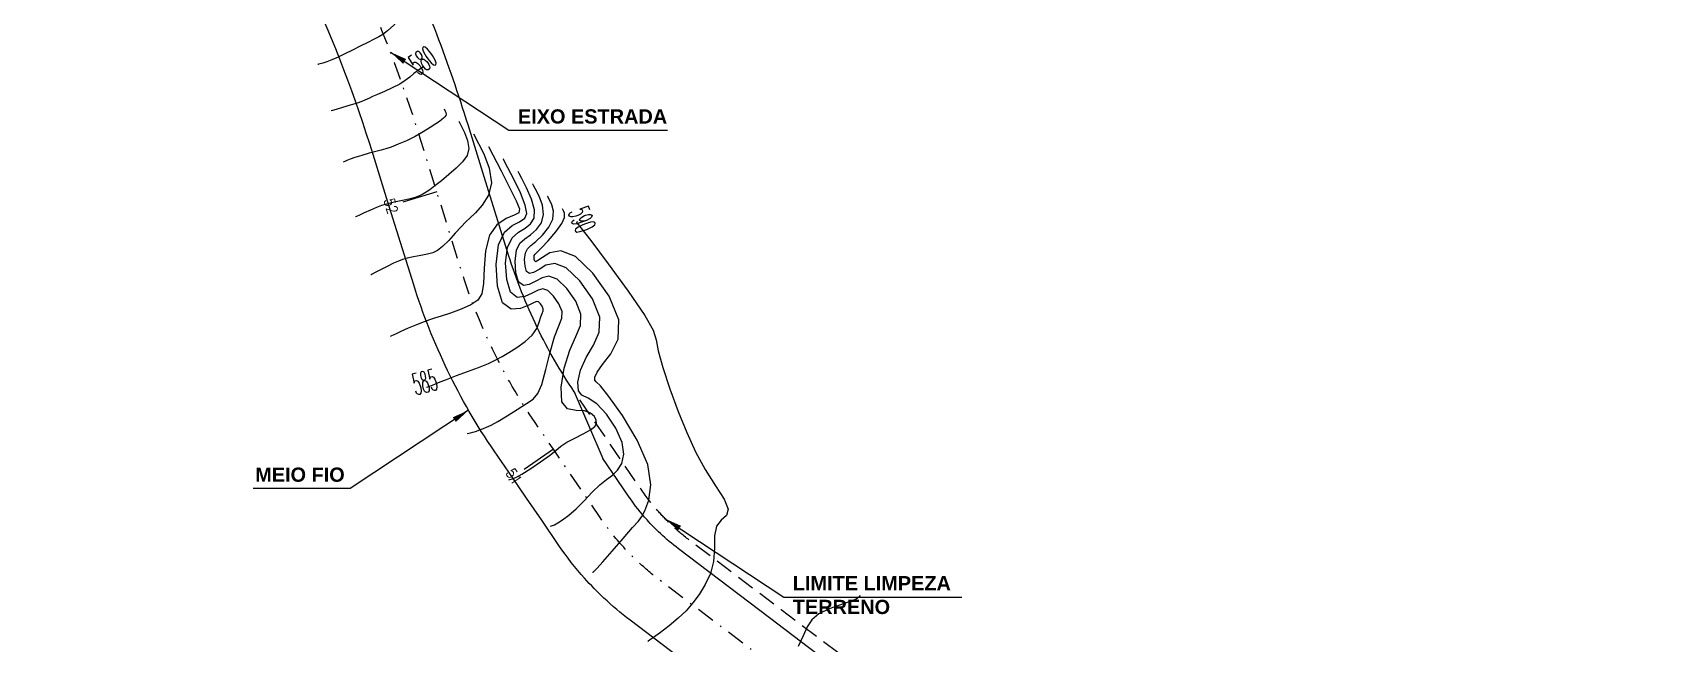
# Model space of a CAD drawing. Header units: millimetres. Extents: x 276147 to 291056, y 9594849 to 9609891.
# Drawn here: x 281920.7 to 282034.8, y 9595973.4 to 9596016.3 of the extents above; entities that cross this region are included whole.
import ezdxf
from ezdxf.enums import TextEntityAlignment as Align

# ---------------------------------------------------------------- set-up
doc = ezdxf.new("R2010")
doc.units = ezdxf.units.MM
doc.header["$LTSCALE"] = 10
for name, pattern in [('CONTINUO', [0]), ('DASHDOTX2', [50.8, 25.4, -12.7, 0, -12.7]), ('HIDDEN', [0.375, 0.25, -0.125])]:
    doc.linetypes.add(name, pattern=pattern)
for name, color, linetype in [('CURVAS', 7, 'CONTINUO'), ('Curvas mestras', 30, 'Continuous'), ('Curvas simples', 9, 'Continuous'), ('Curvas texto', 2, 'Continuous'), ('TG', 7, 'CONTINUO'), ('Top_malha_coord', 8, 'Continuous')]:
    doc.layers.add(name, color=color, linetype=linetype)
doc.styles.add('r80', font='romans.shx')
doc.styles.add('ROMAND', font='romand', dxfattribs={"height": 0.2})
doc.styles.add('SIMPLEX', font='simplex', dxfattribs={"height": 0.2})
doc.styles.add('T7', font='arial.ttf')
doc.dimstyles.new('cadnorma_dim1', dxfattribs={"dimscale": 0, "dimtxt": 2, "dimasz": 1.199999999999999, "dimexe": 1, "dimexo": 2.5, "dimgap": 0.6, "dimtad": 1, "dimzin": 4, "dimdsep": 46, "dimtxsty": 'r80', "dimblk": 'ARCHTICK', "dimblk1": 'ARCHTICK', "dimblk2": 'ARCHTICK', "dimcen": -1, "dimdle": 1, "dimclrd": 1, "dimclre": 1, "dimclrt": 2, "dimaunit": 1, "dimazin": 0, "dimtfac": 1, "dimtix": 1, "dimtmove": 2, "dimatfit": 0, "dimfxl": 1, "dimarcsym": 0})

# ---------------------------------------------------------------- blocks, each defined once
blk = doc.blocks.new('_ArchTick')
at = {"color": 0, "linetype": 'ByBlock', "const_width": 0.15}
blk.add_lwpolyline([(-0.5, -0.5), (0.5, 0.5)], dxfattribs=at)

msp = doc.modelspace()

# ---------------------------------------------------------------- linework, layer by layer
at = {"color": 8, "linetype": 'HIDDEN', "ltscale": 0.5, "extrusion": (-0.07100871312607167, -0.002425046121377699, 0.9974727474028996), "elevation": -43121.59382765113, "flags": 128}
msp.add_lwpolyline([(-9580321.039475452, 607785.0366046139), (-9580331.999970987, 607784.514610997), (-9580340.357908312, 607784.116564107), (-9580344.366013126, 607784.009914072), (-9580346.677813219, 607783.9825533279), (-9580351.304798456, 607784.0058711777), (-9580356.445815213, 607784.1536305237), (-9580360.298295913, 607784.3483864868, -0.0130408706893784), (-9580367.119955074, 607784.8718858662, 0.0002795205879488), (-9580370.766296044, 607785.2455200962, -0.0080552161899475), (-9580373.484480156, 607785.5668337597, 0.0025508217503307), (-9580375.264859017, 607785.7971902388, -0.0102699584749635), (-9580379.778156918, 607786.452136917, -0.0067323003345769), (-9580389.067169255, 607788.1243469772, -0.0133235393161992), (-9580395.973772552, 607789.6559117913, 0.0008242916978354), (-9580399.095960498, 607790.4306251035, -0.0100010863908776), (-9580403.28756999, 607791.5527431892, -0.0022133541783135), (-9580408.773311611, 607793.1658928258, -0.0118395213672042), (-9580414.339705529, 607794.9741905838, -0.0236515865359966), (-9580417.591200214, 607796.2920608538), (-9580420.158508888, 607797.329437897), (-9580422.00703248, 607798.076374157), (-9580424.042652179, 607798.8989106809), (-9580426.125876509, 607799.74068289), (-9580427.309746578, 607800.2190514077), (-9580436.21129939, 607803.8159174126), (-9580454.754683401, 607811.3087739438), (-9580473.298065392, 607818.8016345487), (-9580479.94523278, 607821.4875669172), (-9580486.329652878, 607823.715911838), (-9580492.316837812, 607825.7109256744), (-9580498.363173828, 607827.6335469439), (-9580505.47456357, 607829.7779768938), (-9580511.620561806, 607831.530946229), (-9580522.893530088, 607834.507771006), (-9580523.353249332, 607834.6226911709), (-9580525.254077217, 607835.092571289), (-9580529.173261892, 607836.0343050482), (-9580531.152555525, 607836.491537828), (-9580537.09554584, 607837.8274589079), (-9580544.252354134, 607839.3214673778), (-9580550.876318302, 607840.5484029229), (-9580556.590487419, 607841.6197208429), (-9580562.623841131, 607842.6170970979), (-9580567.809418073, 607843.4086695646), (-9580570.76307269, 607843.8227261321), (-9580573.762045642, 607844.2428111399), (-9580577.200921368, 607844.6885190768), (-9580579.782341378, 607845.0230933621), (-9580584.19602975, 607845.194708841), (-9580587.740239153, 607845.345714159), (-9580591.013894722, 607845.4851911179), (-9580600.12220449, 607845.8732627316), (-9580610.995764574, 607846.3365434379), (-9580616.944698235, 607846.5900053763), (-9580626.38808855, 607846.9923524149), (-9580630.977636062, 607847.1878959208), (-9580637.568697272, 607847.4687157396), (-9580644.613596221, 607847.7688721596), (-9580650.959508186, 607848.0392473959), (-9580658.235041952, 607848.3492302911), (-9580666.181336602, 607848.6877917631), (-9580670.95355757, 607848.8911183029), (-9580673.153383158, 607848.9694994199), (-9580680.63577736, 607848.0316571089), (-9580691.385652322, 607846.6642712222), (-9580695.675441235, 607846.1186085942), (-9580701.883973228, 607845.1309395928), (-9580707.031914854, 607844.2933476529), (-9580708.29175061, 607844.0784919029), (-9580709.690066675, 607843.7342024561), (-9580710.948300289, 607843.3481063828), (-9580711.856195949, 607843.0222531928), (-9580712.600061921, 607842.7247335747), (-9580713.388733832, 607842.377122279), (-9580717.405362736, 607840.5176454223), (-9580721.21595186, 607838.7535535741), (-9580724.125721531, 607837.4064912739), (-9580726.576784048, 607836.1788234527), (-9580728.457709195, 607835.1049360685), (-9580730.470945714, 607833.8175932644), (-9580731.49779171, 607833.101519752), (-9580732.528280003, 607832.3394000649), (-9580737.42424365, 607828.6084868062), (-9580741.639639402, 607825.3961918395), (-9580745.775108652, 607822.2448039739), (-9580746.67432269, 607821.541846134), (-9580748.522986647, 607819.9758836963), (-9580749.890258975, 607818.7026892586), (-9580751.626183942, 607816.9247502147), (-9580752.765634026, 607815.6447119386), (-9580753.536704434, 607814.720709538), (-9580755.625977363, 607812.1483104969), (-9580758.31351073, 607808.8393086838), (-9580760.487735497, 607806.1623146078), (-9580765.56458584, 607799.9114881146, -0.0265937179508877), (-9580766.67777403, 607798.6807861226, -0.0214850437270204), (-9580767.66861693, 607797.7772307913, -0.0323795589553983), (-9580769.298719259, 607796.5845644713), (-9580771.112873498, 607795.4296238248), (-9580772.708554458, 607794.4137701896), (-9580774.191609204, 607793.4696175449), (-9580776.12044591, 607792.2384367628, -0.001570387238146479), (-9580776.309677014, 607792.1184849397)], format="xyb", dxfattribs=at)
at = {"layer": 'CURVAS', "color": 2, "linetype": 'CONTINUO'}
for points, elevation in [([(281948.4654245334, 9596014.17069445), (281948.4654245334, 9596014.17069445)], 144.0002069068141), ([(281958.8897113329, 9596003.037453502), (281958.8897113329, 9596003.037453502)], 154.0002069068142), ([(281948.2246505768, 9595991.366903484), (281948.2246505768, 9595991.366903484)], 149.0002069068142)]:
    msp.add_lwpolyline(points, dxfattribs=dict(at, elevation=elevation))
at = {"layer": 'Curvas mestras', "linetype": 'CONTINUO'}
for points, elevation in [([(281948.0434629446, 9596013.878923658), (281947.7391693591, 9596013.660261998), (281947.423752095, 9596013.418167826), (281947.1331293496, 9596013.176882636), (281946.8226829659, 9596012.934838898), (281946.4276604849, 9596012.684012575), (281945.9121137877, 9596012.422391908), (281945.3553089268, 9596012.17200351), (281944.8653149741, 9596011.960883403), (281944.5229194028, 9596011.808953522), (281944.2997814313, 9596011.703671621), (281944.1402779011, 9596011.624383472), (281943.9870417562, 9596011.550954312), (281943.7757300959, 9596011.46534337), (281943.4402564483, 9596011.350032335), (281942.9491721318, 9596011.196875498), (281942.4095838281, 9596011.03521915), (281941.9632364433, 9596010.903786168), (281941.7151967805, 9596010.831012996), (281941.6238133475, 9596010.804201081), (281941.6107581918, 9596010.800371278)], 144.0002069068141), ([(281948.3291633433, 9595991.393657148), (281948.4680793238, 9595991.440370522), (281948.7309348088, 9595991.54007794), (281949.1537117198, 9595991.709087053), (281949.7235696445, 9595991.936022097), (281950.4154622845, 9595992.202586), (281951.1924743153, 9595992.490326794), (281951.9702102233, 9595992.780172423), (281952.6524051413, 9595993.052892959), (281953.1769480595, 9595993.29870408), (281953.6183359096, 9595993.545590602), (281954.0852224616, 9595993.830982598), (281954.6493033079, 9595994.183235316), (281955.2344505832, 9595994.594415676), (281955.7275793463, 9595995.04751664), (281956.0458451634, 9595995.519524386), (281956.2273667256, 9595995.963398794), (281956.3405058893, 9595996.326089658), (281956.4372317583, 9595996.573139064), (281956.503962675, 9595996.74444102), (281956.5107267796, 9595996.89847753), (281956.4391866842, 9595997.076398525), (281956.3175480756, 9595997.250027064), (281956.1856500105, 9595997.37385325), (281956.0602516589, 9595997.408551348), (281955.8657877584, 9595997.339542862), (281955.5036129452, 9595997.15843149), (281954.9207150413, 9595996.911056746), (281954.2466255695, 9595996.860191189), (281953.6565064912, 9595997.32283646), (281953.2971025818, 9595998.483328724), (281953.2014728036, 9595999.995314954), (281953.374252533, 9596001.379773311), (281953.7942339879, 9596002.270188129), (281954.3368234978, 9596002.750066811), (281954.8515805838, 9596003.01542635), (281955.2074808221, 9596003.250472194), (281955.351152412, 9596003.592167908), (281955.2486381625, 9596004.165670699), (281954.8993717426, 9596005.031990964), (281954.4363576364, 9596005.995554958), (281954.0259947117, 9596006.796646765), (281953.7947781401, 9596007.24229096), (281953.7095925066, 9596007.406475676), (281953.6974238869, 9596007.429930983)], 149.0002069068142), ([(281958.892296519, 9596003.030915067), (281958.8906996603, 9596003.023112338), (281958.8825677721, 9596003.009247487), (281958.8664176835, 9596002.988939341), (281958.8497303649, 9596002.968860907), (281958.8422278421, 9596002.957451226), (281958.8860392183, 9596002.912372459), (281959.1529359374, 9596002.588169554), (281959.8470956309, 9596001.688611645), (281961.0651300595, 9596000.060402496), (281962.4733851732, 9595998.121981582), (281963.6306372894, 9595996.434725417), (281964.2213862546, 9595995.391701803), (281964.4330208447, 9595994.712742245), (281964.5786514842, 9595993.949370736), (281964.9056996758, 9595992.764962994), (281965.3988248234, 9595991.270307397), (281965.9769965223, 9595989.688045146), (281966.5766113255, 9595988.201969013), (281967.2037582285, 9595986.84049378), (281967.8819542857, 9595985.593186663), (281968.5990806305, 9595984.463462036), (281969.2004825204, 9595983.510139046), (281969.4958743713, 9595982.805884436), (281969.3698591903, 9595982.375720866), (281969.0066078271, 9595982.054098295), (281968.6651840241, 9595981.627825137), (281968.5343464998, 9595980.941514188), (281968.5216362971, 9595980.070999492), (281968.4642900854, 9595979.149925422), (281968.2384672294, 9595978.290099999), (281967.876001723, 9595977.516003698), (281967.4476506909, 9595976.83028463), (281967.0059458761, 9595976.229195433), (281966.5305319588, 9595975.683410324), (281965.9828292324, 9595975.157207957), (281965.3509781276, 9595974.631948072), (281964.7299933204, 9595974.157321556), (281964.2416104012, 9595973.800098287), (281963.9731448778, 9595973.605690999), (281963.8742361608, 9595973.5340673), (281963.860106344, 9595973.523835342)], 154.0002069068142)]:
    msp.add_lwpolyline(points, dxfattribs=dict(at, elevation=elevation))
at = {"layer": 'Curvas simples', "linetype": 'CONTINUO'}
for points, elevation in [([(281947.3787895442, 9596018.145294871), (281947.2825744698, 9596018.057932539), (281947.149237275, 9596017.931064164), (281946.8914102191, 9596017.680098949), (281946.4851934937, 9596017.282059614), (281946.0098308708, 9596016.825174779), (281945.570350753, 9596016.425472166), (281945.238797529, 9596016.165777327), (281944.9552860762, 9596015.996093335), (281944.6269471504, 9596015.833220102), (281944.1856925251, 9596015.613168849), (281943.6625678587, 9596015.348802943), (281943.1133981653, 9596015.072200274), (281942.5868599046, 9596014.811882047), (281942.1030341958, 9596014.582150957), (281941.6748529362, 9596014.393756116), (281941.3147129234, 9596014.254353462), (281941.0328660217, 9596014.159230722), (281940.8390302075, 9596014.100584317), (281940.7358730399, 9596014.070318656), (281940.6978682497, 9596014.0591682), (281940.6924391513, 9596014.057575405)], 143.0002069068141), ([(281949.543593113, 9596010.943912854), (281949.6222170311, 9596010.788246155), (281949.6649366856, 9596010.677007625), (281949.6830710379, 9596010.563606383), (281949.6584001839, 9596010.464624275), (281949.5962237689, 9596010.37626126), (281949.5077172586, 9596010.289626043), (281949.3953872948, 9596010.193207294), (281949.2270615791, 9596010.06501702), (281948.9618930243, 9596009.880447855), (281948.5712287471, 9596009.624625666), (281948.0751691425, 9596009.321614783), (281947.5060057176, 9596009.00521211), (281946.9012547365, 9596008.706984922), (281946.3193290684, 9596008.449578252), (281945.8238673335, 9596008.253407395), (281945.4515622187, 9596008.12827534), (281945.1313285207, 9596008.04154322), (281944.7651368737, 9596007.949957643), (281944.2875140697, 9596007.82179868), (281943.7632155296, 9596007.671470799), (281943.2895553791, 9596007.524907619), (281942.9429981428, 9596007.40376784), (281942.7166281907, 9596007.312593397), (281942.5826819519, 9596007.251648096), (281942.5144293777, 9596007.219459254), (281942.4892836752, 9596007.207600046), (281942.485691463, 9596007.205906158)], 145.0002069068142), ([(281950.5820507793, 9596010.065417139), (281950.9764313468, 9596009.284583917), (281951.190715267, 9596008.726601208), (281951.2816773789, 9596008.15777771), (281951.1579306935, 9596007.661273366), (281950.8460476237, 9596007.218039624), (281950.4020935019, 9596006.783471681), (281949.8843665201, 9596006.329167081), (281949.3601054983, 9596005.89151561), (281948.8987798007, 9596005.52310663), (281948.5500447085, 9596005.261439154), (281948.2842774206, 9596005.083645094), (281948.0520380683, 9596004.951766325), (281947.8079045309, 9596004.834022934), (281947.5225207944, 9596004.72335838), (281947.1705498028, 9596004.618896207), (281946.7410652958, 9596004.519995261), (281946.280804494, 9596004.4269665), (281945.8509164093, 9596004.340356085), (281945.4920604218, 9596004.256875763), (281945.1629440029, 9596004.15790495), (281944.8017808014, 9596004.020987121), (281944.372270286, 9596003.835470669), (281943.9400432067, 9596003.637905987), (281943.5962110566, 9596003.47664795), (281943.4067300285, 9596003.387284907), (281943.3369216042, 9596003.354362696), (281943.3269487688, 9596003.349658977)], 146.0002069068141), ([(281951.6205084451, 9596009.186921421), (281952.3306466573, 9596007.780921573), (281952.7164939569, 9596006.776195785), (281952.8802846052, 9596005.751947932), (281952.6740562523, 9596004.871604085), (281952.2286364053, 9596004.16926647), (281951.7445506683, 9596003.64670755), (281951.3734990886, 9596003.286559235), (281951.0718784857, 9596002.994900502), (281950.7472602323, 9596002.658670792), (281950.3343800245, 9596002.202484198), (281949.8766333895, 9596001.701658275), (281949.4445820566, 9596001.269184018), (281949.0852401784, 9596000.988971798), (281948.7514354611, 9596000.82860802), (281948.372453564, 9596000.726593835), (281947.9035809714, 9596000.632240526), (281947.4041303344, 9596000.538097376), (281946.9594187815, 9596000.447520396), (281946.6249445219, 9596000.358658269), (281946.3369482002, 9596000.248830404), (281946.0018536396, 9596000.090149665), (281945.5606202938, 9595999.869335584), (281945.0923637321, 9595999.63152985), (281944.7107380269, 9595999.436479492), (281944.4993267459, 9595999.328281768), (281944.4214387521, 9595999.288418984), (281944.4103124024, 9595999.282723675)], 147.0002069068141), ([(281952.6589662206, 9596008.3084267), (281953.5483015465, 9596006.591824988), (281954.1261531274, 9596005.460507838), (281954.6063876284, 9596004.487207036), (281954.8388479323, 9596003.916673042), (281954.7933467285, 9596003.64406924), (281954.4696840538, 9596003.477159271), (281953.9008678814, 9596003.237458576), (281953.2527265897, 9596002.801468916), (281952.7242955001, 9596002.059443973), (281952.458109537, 9596000.966890585), (281952.3707044566, 9595999.740341166), (281952.3221189271, 9595998.661583949), (281952.1880028577, 9595997.94032837), (281951.9064698095, 9595997.497955564), (281951.4312496631, 9595997.183768312), (281950.7513597842, 9595996.879082361), (281949.9969832593, 9595996.593271662), (281949.3335925391, 9595996.367721913), (281948.8746290546, 9595996.22598113), (281948.5254165832, 9595996.120231751), (281948.1392468888, 9595995.984818643), (281947.6148641835, 9595995.774772672), (281947.0328205613, 9595995.527888047), (281946.5191212202, 9595995.302650958), (281946.1706749568, 9595995.144727755), (281945.9680165289, 9595995.048528403), (281945.8625863929, 9595994.995643806), (281945.8112140644, 9595994.969351567), (281945.7922870856, 9595994.959664827), (281945.7895828368, 9595994.95828134)], 148.0002069068141), ([(281951.1588506022, 9595988.122084387), (281951.3928878953, 9595988.178131344), (281951.5656243478, 9595988.222868972), (281951.7520882668, 9595988.2773232), (281951.9318218831, 9595988.338770738), (281952.1114131062, 9595988.40649286), (281952.3042093319, 9595988.480272679), (281952.5317475571, 9595988.56861449), (281952.8483184263, 9595988.714909727), (281953.3163973225, 9595988.971272524), (281953.9641628241, 9595989.364174128), (281954.6825992292, 9595989.81751403), (281955.3283882831, 9595990.229551475), (281955.7955142754, 9595990.54972118), (281956.1271621581, 9595990.932164796), (281956.4038195357, 9595991.582200447), (281956.6911347449, 9595992.621627852), (281956.9954233434, 9595993.83817453), (281957.3081598509, 9595994.936051795), (281957.6068202137, 9595995.698861877), (281957.8128647461, 9595996.227787055), (281957.833748337, 9595996.703402251), (281957.6128554557, 9595997.252767757), (281957.2372729898, 9595997.788877875), (281956.83001332, 9595998.171211708), (281956.4804610579, 9595998.296375081), (281956.1434777227, 9595998.209472036), (281955.7402991633, 9595997.992734134), (281955.2244838943, 9595997.75304637), (281954.6788898149, 9595997.69591353), (281954.2187004731, 9595998.051493526), (281953.9404997212, 9595998.949785836), (281953.866475826, 9596000.120157918), (281954.0002179187, 9596001.191814732), (281954.3286330471, 9596001.884598097), (281954.7718897975, 9596002.280887358), (281955.2334782166, 9596002.553694319), (281955.6216159094, 9596002.856875036), (281955.8634569991, 9596003.26766376), (281955.8908888054, 9596003.844135355), (281955.6725893632, 9596004.60347419), (281955.3244147202, 9596005.399284815), (281954.9990134094, 9596006.044279082), (281954.8138458797, 9596006.401167136), (281954.7456262241, 9596006.532651845), (281954.7358805587, 9596006.551435372)], 150.0002069068142), ([(281954.0930507361, 9595984.877266284), (281954.3290465527, 9595984.940154001), (281954.585446162, 9595985.049375832), (281955.0124710914, 9595985.282055195), (281955.6295045916, 9595985.667063756), (281956.3220241399, 9595986.132644756), (281956.9420341098, 9595986.581884986), (281957.3887539968, 9595986.94212289), (281957.7502789899, 9595987.237723038), (281958.161919399, 9595987.51730164), (281958.7133585602, 9595987.816445166), (281959.3117702511, 9595988.118615152), (281959.818698851, 9595988.394239618), (281960.1260786235, 9595988.624824625), (281960.2474069075, 9595988.836183986), (281960.2265699309, 9595989.065209663), (281960.0945329949, 9595989.32991322), (281959.8305721717, 9595989.572780171), (281959.4010440347, 9595989.717419503), (281958.810644505, 9595989.74542635), (281958.2174439939, 9595989.870349657), (281957.8178554614, 9595990.363726182), (281957.7571956705, 9595991.394160131), (281957.9763983822, 9595992.718514213), (281958.3652968622, 9595993.990716055), (281958.802921682, 9595994.956348628), (281959.1250801975, 9595995.727603659), (281959.1567700024, 9595996.508327965), (281958.786525221, 9595997.429136876), (281958.1569987895, 9595998.327727586), (281957.4743777314, 9595998.968571048), (281956.9006693544, 9595999.184197927), (281956.4211676872, 9595999.07940121), (281955.9769853813, 9595998.827036783), (281955.5282527477, 9595998.595035994), (281955.1111540602, 9595998.531635875), (281954.7808943464, 9595998.780149598), (281954.5838959751, 9595999.416244049), (281954.5314788489, 9596000.245000884), (281954.6261833034, 9596001.003856149), (281954.8630312207, 9596001.499009168), (281955.2069570915, 9596001.8117078), (281955.6153747471, 9596002.091961404), (281956.0357500027, 9596002.463277988), (281956.3757614779, 9596002.943158621), (281956.5331394487, 9596003.52260002), (281956.4458079782, 9596004.17495731), (281956.2124716955, 9596004.803013684), (281955.9720310034, 9596005.291910503), (281955.8329145053, 9596005.560042208), (281955.7816609357, 9596005.658827906), (281955.7743382253, 9596005.672939656)], 151.0002069068141), ([(281957.0272497676, 9595981.632447295), (281957.1549415932, 9595981.666474631), (281957.2936723694, 9595981.725571364), (281957.5247249744, 9595981.851467634), (281957.8677993364, 9595982.070593257), (281958.3070013364, 9595982.398158383), (281958.8175386718, 9595982.84656895), (281959.3725205295, 9595983.408930656), (281959.9366707624, 9595984.001154266), (281960.4726186878, 9595984.519849855), (281960.950069128, 9595984.896880604), (281961.3670406329, 9595985.20511875), (281961.7286304551, 9595985.552691266), (281962.0216238539, 9595986.032756375), (281962.1595570057, 9595986.678596316), (281962.0376527564, 9595987.50853075), (281961.5953081284, 9595988.501671892), (281960.9486250934, 9595989.480322435), (281960.2578753744, 9595990.227583172), (281959.6629464234, 9595990.608579865), (281959.2221731496, 9595990.816544037), (281958.9735013311, 9595991.126733745), (281958.9456520417, 9595991.742548848), (281959.1304505373, 9595992.579947058), (281959.5104959394, 9595993.483024016), (281960.0251155082, 9595994.343507642), (281960.440556391, 9595995.243630003), (281960.4797916679, 9595996.313253678), (281959.9601938837, 9595997.60550511), (281959.0767237038, 9595998.866578396), (281958.1187420342, 9595999.765929395), (281957.3208787533, 9596000.072021663), (281956.6988577604, 9595999.949331379), (281956.2136715987, 9595999.661339426), (281955.832020606, 9595999.437025722), (281955.5434193, 9595999.367358109), (281955.3430882198, 9595999.508805672), (281955.227293115, 9595999.882701157), (281955.1964818715, 9596000.369843846), (281955.2521497913, 9596000.815898456), (281955.3974303886, 9596001.113420133), (281955.6420243852, 9596001.342528235), (281955.9972712769, 9596001.63022848), (281956.4498850907, 9596002.069680834), (281956.8880659564, 9596002.61865348), (281957.1753899831, 9596003.20106368), (281957.2190255992, 9596003.746440545), (281957.1005287796, 9596004.206743544), (281956.9450495922, 9596004.53954182), (281956.8519821364, 9596004.718917388), (281956.8176945451, 9596004.785003081), (281956.8127958918, 9596004.794443944)], 152.0002069068141), ([(281959.9614497932, 9595978.3876282), (281959.9808365245, 9595978.392794264), (281960.0018985771, 9595978.4017669), (281960.036977972, 9595978.420881175), (281960.10609419, 9595978.474123752), (281960.2919785328, 9595978.66367201), (281960.6930432337, 9595979.111252915), (281961.3562860676, 9595979.875738522), (281962.1230635283, 9595980.764585374), (281962.783317976, 9595981.522398068), (281963.1867785932, 9595981.97731516), (281963.4223100207, 9595982.291622454), (281963.6385621686, 9595982.711143915), (281963.9171700781, 9595983.440688016), (281964.0717072122, 9595984.521009639), (281963.848734479, 9595985.951850949), (281963.0960842554, 9595987.67343045), (281962.0666770212, 9595989.387864813), (281961.1147067141, 9595990.737746837), (281960.5152493363, 9595991.471733272), (281960.2269032992, 9595991.76273831), (281960.129147309, 9595991.8897423), (281960.1341085223, 9595992.090938564), (281960.2845026922, 9595992.4413799), (281960.6556941312, 9595992.975333078), (281961.2473102194, 9595993.730665548), (281961.7560334707, 9595994.759655254), (281961.8028142193, 9595996.118178293), (281961.133862655, 9595997.781874344), (281959.9964495039, 9595999.40542811), (281958.7631054522, 9596000.563288845), (281957.7410880445, 9596000.959844405), (281956.9765477247, 9596000.819260553), (281956.4503588105, 9596000.495641962), (281956.1357893507, 9596000.27901435), (281955.9756835451, 9596000.20308045), (281955.9052820931, 9596000.237461746), (281955.8706892602, 9596000.349158376), (281955.8614848946, 9596000.494686814), (281955.8781151768, 9596000.627939876), (281955.9318295562, 9596000.727831094), (281956.0770916789, 9596000.873348672), (281956.3791678072, 9596001.168495566), (281956.8640191838, 9596001.676083786), (281957.4003704352, 9596002.29414834), (281957.8176406258, 9596002.879528338), (281957.9922432202, 9596003.317923773), (281957.9885857551, 9596003.61047241), (281957.918067187, 9596003.787173249), (281957.8710498762, 9596003.877793567), (281957.8537282631, 9596003.911179254), (281957.8512536663, 9596003.915949218)], 153.0002069068142), ([(281978.7643539793, 9595976.759699507), (281978.661237182, 9595976.626649488), (281978.4719306024, 9595976.505698659), (281978.0607068505, 9595976.333557291), (281977.3789803506, 9595976.10435831), (281976.5781088258, 9595975.815748632), (281975.8594411513, 9595975.466254093), (281975.3704129133, 9595975.049940387), (281975.0428231318, 9595974.543018753), (281974.7545623988, 9595973.917238753), (281974.4080292488, 9595973.167755714)], 155.0002069068142)]:
    msp.add_lwpolyline(points, dxfattribs=dict(at, elevation=elevation))
at = {"layer": 'TG', "color": 8, "linetype": 'CONTINUO'}
for p, q in [((281958.6847238633, 9595991.06407917, 171.0828095050862), (281960.6871906916, 9595986.372409742, 171.2276790175391)), ((281958.6872098859, 9595991.064359197, 171.0829871623834), (281960.6896767142, 9595986.37268977, 171.2278566748362))]:
    msp.add_line(p, q, dxfattribs=at)
at = {"layer": 'TG', "color": 8, "linetype": 'CONTINUO', "extrusion": (-0.07100871312607167, -0.002425046121377699, 0.9974727474028996), "elevation": -43121.59382765113}
msp.add_lwpolyline([(-9580776.299858842, 607792.1246676735, -0.03666272799103664), (-9580780.911657784, 607789.671544034, -0.0363180737839326), (-9580786.05120852, 607787.8363485826), (-9580791.606957862, 607786.308210571), (-9580795.300333107, 607785.2946681571, 0.0308305948853745), (-9580808.023531206, 607780.9441846834, -0.0030206374424979), (-9580810.89922299, 607779.7786541841, 0.003740229766388), (-9580827.235755816, 607773.1299965258, -0.0094048575650792), (-9580829.360142235, 607772.2933370137, -0.0001797948957661), (-9580836.765641293, 607769.5395494492, -0.0208814945297054), (-9580846.301073598, 607766.4440756899, 0.0087764341534523), (-9580847.66165171, 607766.038518986), (-9580848.122487532, 607765.8918911724, 0.0092446051336128), (-9580849.349699317, 607765.4762788762, 0.0252379766632192), (-9580851.748193238, 607764.4749265299, 0.0174550369897985), (-9580853.941413142, 607763.3306971567), (-9580855.11076786, 607762.638887135), (-9580856.47648902, 607761.8337776238, 0.2512956552322229), (-9580859.049663022, 607757.5963107898, 0.037849445283444), (-9580859.031963527, 607756.8037983938)], format="xyb", dxfattribs=at)
at = {"layer": 'TG', "color": 4, "linetype": 'CONTINUO', "extrusion": (-0.07100871312607167, -0.002425046121377699, 0.9974727474028996), "elevation": -43121.59382765114}
msp.add_lwpolyline([(-9580755.71381631, 607800.936927408), (-9580760.130959965, 607795.498358849, -0.0265937179611793), (-9580761.743298348, 607793.7158138432, -0.0214850437336347), (-9580763.178446898, 607792.4070936318, -0.0323795589649355), (-9580765.539478472, 607790.6796420568), (-9580767.353635745, 607789.524699484), (-9580768.949319044, 607788.5088443578), (-9580770.428857062, 607787.566930554), (-9580772.35417944, 607786.3379929705, -0.0381538724944583), (-9580778.085700901, 607783.2673291961, -0.0363578011625397), (-9580784.188497849, 607781.0887303972), (-9580789.750515815, 607779.5588681658), (-9580793.447866071, 607778.544233663, 0.0308305948861044), (-9580805.355014445, 607774.4727846599, -0.003020637442256), (-9580808.309089882, 607773.2754849211, 0.0037402297666292), (-9580824.548623268, 607766.6663041872, -0.0094048575684141), (-9580826.918006705, 607765.733156069, -0.0001797948957786), (-9580834.328224333, 607762.9776138661, -0.02079445032003423), (-9580844.376930462, 607759.7135837745, -0.02074569565163505)], format="xyb", dxfattribs=at)
at = {"layer": 'TG', "color": 1, "linetype": 'DASHDOTX2', "ltscale": 0.005, "extrusion": (-0.07100871312607167, -0.002425046121377699, 0.9974727474028996), "elevation": -43121.59382765105, "flags": 128}
msp.add_lwpolyline([(-9579795.904615587, 607889.4829098696), (-9579823.537764598, 607889.4792858099), (-9579825.987231018, 607889.1146006988), (-9579828.05557843, 607888.6421233836), (-9579831.713168021, 607887.6360837285, -0.0222114807631189), (-9579835.5907939, 607886.752662216, -0.0115522391506574), (-9579837.634694876, 607886.4301902027), (-9579842.019034958, 607885.8385448859), (-9579855.397934733, 607883.9863345699), (-9579875.209670285, 607881.2486076679), (-9579895.021406008, 607878.5108807227), (-9579914.83314056, 607875.7731537838), (-9579918.335324641, 607875.2891971646), (-9579934.674774332, 607873.263010811), (-9579936.147860946, 607873.0809540228), (-9579940.575816056, 607872.476928244), (-9579946.508119615, 607871.4938017719), (-9579950.833660763, 607870.6490934518), (-9579954.375966039, 607869.87582777), (-9579956.454451468, 607869.3875244509), (-9579956.725737035, 607869.338151784), (-9579973.777690416, 607865.0216472548), (-9579993.170540173, 607860.1311084548), (-9580012.563390171, 607855.2405693552), (-9580031.956240162, 607850.3500302531), (-9580051.349090155, 607845.4594911109), (-9580071.412845131, 607840.3997614972), (-9580085.559219332, 607836.0290809198), (-9580088.12938791, 607835.2957015372), (-9580088.899888922, 607835.0991253207), (-9580089.907150526, 607834.8669360648), (-9580091.968528263, 607834.419926786), (-9580093.54224914, 607834.1346643667), (-9580095.249659687, 607833.8725806387), (-9580096.15438185, 607833.7534937747), (-9580112.341075238, 607831.746249441), (-9580113.430450188, 607831.5991320731), (-9580116.21286371, 607831.203690667), (-9580118.96149875, 607830.7742412771), (-9580122.476536375, 607830.168443802), (-9580125.508786324, 607829.5976611299), (-9580129.425256992, 607828.802362336), (-9580146.32046953, 607825.371527859), (-9580148.981542278, 607824.6395854742), (-9580159.371266311, 607821.7767026649), (-9580160.197831279, 607821.5596147261), (-9580162.69627991, 607820.9497581208), (-9580164.653450605, 607820.5358075438), (-9580167.758206151, 607819.9562818253), (-9580177.635578241, 607818.7518481798), (-9580179.093267132, 607818.5357071307), (-9580180.959993675, 607818.1445607286), (-9580182.784531262, 607817.6331428261), (-9580184.1411054, 607817.1658576158), (-9580185.551765805, 607816.596501339), (-9580187.701303449, 607815.4092918009), (-9580205.208523052, 607805.7398945809), (-9580222.715744479, 607796.070500651), (-9580227.127211547, 607793.6340025779, -0.0457628980803069), (-9580240.937801681, 607787.936829746, -0.0345197727024596), (-9580251.918096658, 607785.356827389, -0.0269187616342463), (-9580260.666672343, 607784.408788759), (-9580268.034038723, 607784.057918181), (-9580276.50852366, 607783.6543207081), (-9580280.551734237, 607783.461761703), (-9580288.431230333, 607783.0865016248), (-9580295.549514135, 607782.7474932524), (-9580300.52909102, 607782.5103408287), (-9580320.506447742, 607781.5589187647), (-9580331.83347219, 607781.0194692069), (-9580340.22809603, 607780.6196751217), (-9580344.298750648, 607780.5113607246), (-9580346.665921196, 607780.4833446584), (-9580351.363902275, 607780.5070202932), (-9580356.584463704, 607780.657065853), (-9580360.475007113, 607780.8537460178, -0.0130408706901715), (-9580367.478672283, 607781.3912126783, 0.0002795205878736), (-9580371.121120343, 607781.7644480073, -0.0080552161913721), (-9580373.951290466, 607782.0989994197, 0.0025508217495666), (-9580375.69625328, 607782.3247735493, -0.0102699584764324), (-9580380.351825207, 607783.0003663062, -0.0067323003350679), (-9580389.733594459, 607784.6892744867, -0.0133235393165959), (-9580396.822271219, 607786.2612147635, 0.0008242916980195), (-9580399.933258748, 607787.0331488979, -0.0100010863911174), (-9580404.26010724, 607788.191471247, -0.002213354178182), (-9580409.775576986, 607789.813362804, -0.0118395213705485), (-9580415.499592332, 607791.6728654319, -0.0231184017441555), (-9580418.97916303, 607793.078861835), (-9580421.469759105, 607794.085241484), (-9580423.318282695, 607794.832177744), (-9580425.353902392, 607795.6547142668), (-9580427.437126724, 607796.4964864771), (-9580428.6209968, 607796.9748549944), (-9580437.52254946, 607800.5717209389), (-9580456.06593331, 607808.0645774041), (-9580474.60931603, 607815.5574383066), (-9580481.17825698, 607818.211761581), (-9580487.459612945, 607820.4041341795), (-9580493.400412062, 607822.3836916109), (-9580499.398773393, 607824.2910578325), (-9580506.459852835, 607826.4203167786), (-9580512.547448795, 607828.1566285437), (-9580523.76477445, 607831.1187599095), (-9580524.19760964, 607831.2269596249), (-9580526.082907371, 607831.6930007259), (-9580529.976034468, 607832.6284731567), (-9580531.930257125, 607833.0799143391), (-9580537.837003032, 607834.407688063), (-9580544.928775938, 607835.8881201708), (-9580551.517523577, 607837.1085326722), (-9580557.19845643, 607838.1736193079), (-9580563.17335822, 607839.1613328508), (-9580568.316460785, 607839.946421651), (-9580571.248967301, 607840.357513583), (-9580574.229755076, 607840.7750512598), (-9580577.650788741, 607841.2184467119), (-9580580.075862488, 607841.5327571728), (-9580584.338516597, 607841.6985000536), (-9580587.8892257, 607841.8497823012), (-9580591.162880115, 607841.9892592105), (-9580600.271191457, 607842.3773308921), (-9580611.144750984, 607842.840611573), (-9580617.09368505, 607843.0940735288), (-9580626.537075102, 607843.4964205559), (-9580631.126622839, 607843.6919640721), (-9580637.71768367, 607843.9727838747), (-9580644.76258277, 607844.2729403018), (-9580651.108494744, 607844.5433155369), (-9580658.384028498, 607844.8532984318), (-9580666.33032316, 607845.1918599042), (-9580671.090366622, 607845.394667607), (-9580672.997053135, 607845.4626039998), (-9580680.197314113, 607844.5601242326), (-9580690.944010252, 607843.1931426909), (-9580695.1795617, 607842.6543790869), (-9580701.327997454, 607841.6762703498), (-9580706.456667732, 607840.84181394), (-9580707.578226712, 607840.6505402792), (-9580708.757571235, 607840.360165391), (-9580709.843152428, 607840.0270486829), (-9580710.61474307, 607839.750116783), (-9580711.243965602, 607839.4984504138), (-9580711.947613493, 607839.1883139032), (-9580715.934978139, 607837.3423847749), (-9580719.745567268, 607835.5782929278), (-9580722.606454715, 607834.2538603938), (-9580724.92416712, 607833.0929838648), (-9580726.646134773, 607832.1098509971), (-9580728.526402345, 607830.9075337787), (-9580729.455803445, 607830.2594136945), (-9580730.426892484, 607829.5412239997), (-9580735.30285666, 607825.825551104), (-9580739.518252127, 607822.6132563619), (-9580743.636530979, 607819.4749682479), (-9580744.46454992, 607818.8276669593), (-9580746.197994484, 607817.3593043197), (-9580747.444141224, 607816.1989011837), (-9580749.065546336, 607814.538253686), (-9580750.114199884, 607813.3602146549), (-9580750.834555665, 607812.4969854759), (-9580752.90916423, 607809.9426418112), (-9580755.596697653, 607806.6336399257), (-9580757.770922836, 607803.9566453393), (-9580762.847772894, 607797.7058191862, -0.0265937179567599), (-9580764.210536186, 607796.1991956887, -0.0214850437402767), (-9580765.423531903, 607795.0930579172, -0.0323795589516851), (-9580767.41909886, 607793.6329989692), (-9580769.233254619, 607792.4780573588), (-9580770.828936748, 607791.4622029781), (-9580772.31023313, 607790.5191697552), (-9580774.237312676, 607789.2891105722, -0.0381538724976946), (-9580779.498679342, 607786.47033232, -0.0363392065901476), (-9580785.119786385, 607784.4634535658), (-9580790.678736834, 607782.9344350729), (-9580794.374099584, 607781.9203466147, 0.0308305948856993), (-9580806.689272817, 607777.7093803771, -0.0030206374415701), (-9580809.604156429, 607776.5279652565, 0.0037402297665099), (-9580825.892189534, 607769.8990460597, -0.0094048575699974), (-9580828.139074469, 607769.0141422461, -0.000179794895772), (-9580835.546932807, 607766.2594773638, -0.02061535303344132), (-9580845.23365806, 607763.1091916146, -0.02061535303344132)], format="xyb", dxfattribs=at)
at = {"layer": 'TG', "color": 3, "linetype": 'CONTINUO', "extrusion": (-0.07100871312607167, -0.002425046121377699, 0.9974727474028996)}
for points, elevation in [([(-9580790.678541813, 607782.932830326), (-9580790.015526637, 607780.5223503319)], -43121.59382765103), ([(-9580772.310233131, 607790.5182740499), (-9580770.96764837, 607788.4093717338)], -43121.59382765104)]:
    msp.add_lwpolyline(points, dxfattribs=dict(at, elevation=elevation))
at = {"layer": 'TG', "color": 8, "linetype": 'CONTINUO', "extrusion": (-0.0710087131260717, -0.0024250461213777, 0.9974727474028996), "elevation": -43121.58013933839}
msp.add_lwpolyline([(-9580752.840131521, 607814.0697450408), (-9580752.9989118, 607813.8794727157), (-9580755.088184735, 607811.3070736744), (-9580757.775718099, 607807.9980718617), (-9580759.949942863, 607805.3210777857), (-9580765.026793208, 607799.0702512923, -0.0265937179508877), (-9580766.139981404, 607797.8395493011, -0.0214850437270204), (-9580767.1308243, 607796.9359939692, -0.0323795589553983), (-9580768.760926632, 607795.743327649), (-9580770.575080872, 607794.5883870026), (-9580771.542033853, 607793.9727985964)], format="xyb", dxfattribs=at)

# ---------------------------------------------------------------- texts
at = {"layer": 'Curvas texto', "color": 2, "style": 'SIMPLEX'}
for s, rotation, width, p, p2 in [('580', 34.66238403836963, 0.4412635899195058, (281947.7677517781, 9596013.232362723, 144.0002069068141), (281949.1676904872, 9596014.200367099, 144.0002069068141)), ('590', 291.5775218191517, 0.4412635899033673, (281958.2293170235, 9596003.6876448, 154.0002069068142), (281958.8552502714, 9596002.104904003, 154.0002069068142)), ('585', 14.35895220980699, 0.4412635899514729, (281947.5454816784, 9595990.805948392, 149.0002069068142), (281949.1943292167, 9595991.228041576, 149.0002069068142))]:
    msp.add_text(s, height=1.5, rotation=rotation, dxfattribs=dict(at, width=width)).set_placement(p, p2, align=Align.FIT)
at = {"layer": 'TG', "color": 5, "extrusion": (-0.07100871312607167, -0.002425046121377699, 0.9974727474028996), "style": 'ROMAND'}
for s, rotation, width, p, p2 in [('52', 15.37920863156483, 0.8324324308009926, (-9580790.214324068, 607779.1712475979, -43121.59382765104), (-9580789.153713195, 607779.4629744736, -43121.59382765104)), ('51', 32.48193761864803, 0.9935483877388935, (-9580770.760314994, 607787.0595526778, -43121.59382765103), (-9580769.832398128, 607787.6502897528, -43121.59382765103))]:
    msp.add_text(s, height=0.75, rotation=rotation, dxfattribs=dict(at, width=width)).set_placement(p, p2, align=Align.FIT)
at = {"layer": 'Top_malha_coord', "color": 7, "char_height": 1, "style": 'T7'}
for s, insert, attachment_point in [('{\\fArial|b1|i0|c0|p34;EIXO ESTRADA}', (281954.7302397683, 9596010.909356482, 170.2218824207129), 1), ('{\\fArial|b1|i0|c0|p34;MEIO FIO}', (281942.5689844592, 9595985.741883408, 170.5513998744958), 3), ('{\\fArial|b1|i0|c0|p34;LIMITE LIMPEZA\\PTERRENO}', (281974.0284045169, 9595978.115813995, 171.5159648857484), 1)]:
    msp.add_mtext_dynamic_manual_height_columns(s, width=16.67673822349752, gutter_width=12.5, heights=[0], dxfattribs=dict(at, insert=insert, attachment_point=attachment_point))

# ---------------------------------------------------------------- leaders
at = {"linetype": 'CONTINUO'}
for points in [[(281945.7758919858, 9596014.935062582, 170.2218824207129), (281954.0885933916, 9596009.437447893, 170.2218824207129), (281965.2247374632, 9596009.437447893, 170.2218824207129)], [(281951.264189767, 9595989.76758951, 170.5513998744958), (281942.9514883612, 9595984.269974822, 170.5513998744958), (281936.1476133289, 9595984.269974822, 170.5513998744958)], [(281965.0740567343, 9595982.141520092, 171.5159648857484), (281973.3867581402, 9595976.643905407, 171.5159648857484), (281985.8884190659, 9595976.643905407, 171.5159648857484)]]:
    msp.add_leader(points, dimstyle='cadnorma_dim1', override={"dimscale": 1, "dimgap": 0.6, "dimtad": 0, "dimzin": 1, "dimclrd": 256}, dxfattribs=at)

doc.saveas('drawing.dxf')
